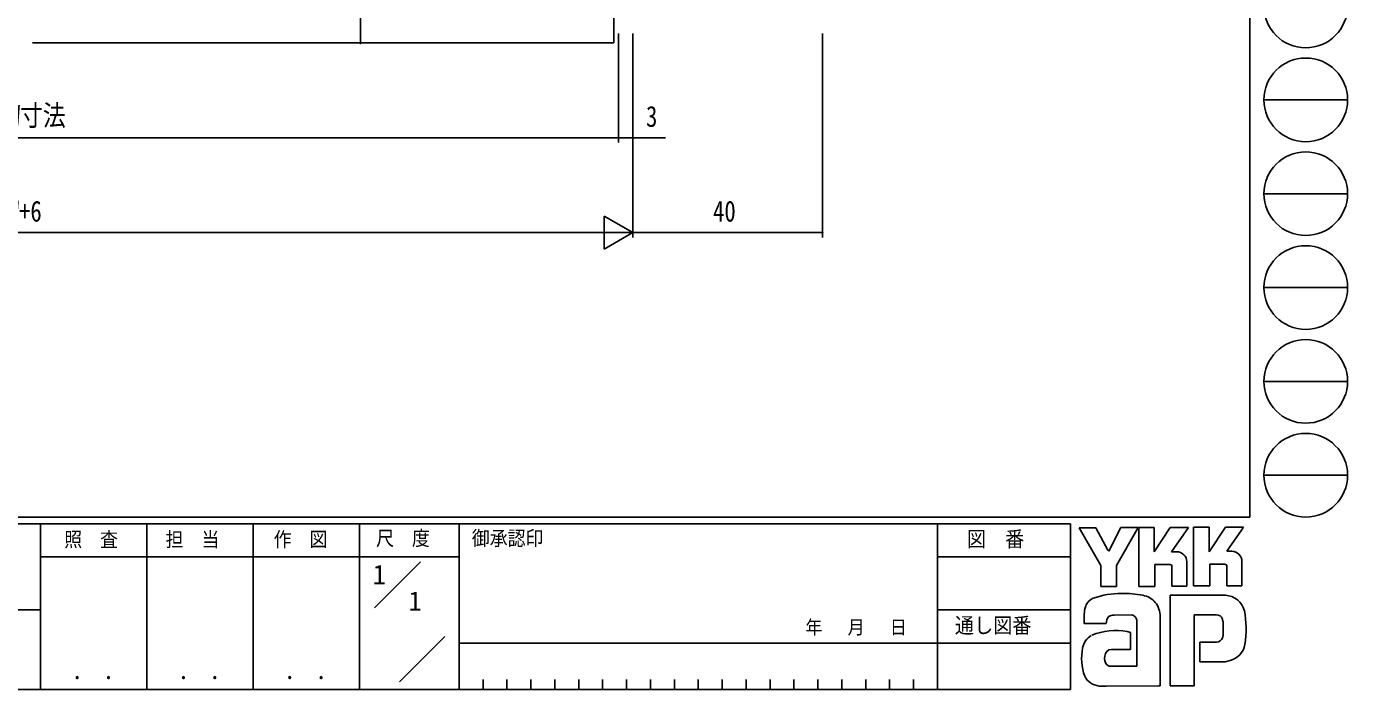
# Model space of a CAD drawing. Units: millimetres, scale not verified. Extents: x -1045 to 397, y -282 to 282.
# Drawn here: x 118.3 to 396.7, y -282.1 to -142.2 of the extents above; entities that cross this region are included whole.
import ezdxf
from ezdxf.enums import TextEntityAlignment as Align

# ---------------------------------------------------------------- set-up
doc = ezdxf.new("R2010")
doc.units = ezdxf.units.MM
doc.header["$LTSCALE"] = 2
for name, color, linetype in [('0-1_USER1', 3, 'Continuous'), ('0-3_YKK_12', 2, 'Continuous'), ('0-6_YKK_D', 6, 'Continuous'), ('0-7_YKK_ZWAK', 7, 'Continuous')]:
    doc.layers.add(name, color=color, linetype=linetype)
doc.styles.add('ＭＳ ゴシック', font='')
doc.styles.get('ＭＳ ゴシック').set_extended_font_data('MS Gothic')

msp = doc.modelspace()

# ---------------------------------------------------------------- linework, layer by layer
at = {"layer": '0-3_YKK_12'}
for p, q in [((242.1, -102.7), (242.1, -145.7)), ((242.1, -145.7), (119.6, -145.7))]:
    msp.add_line(p, q, dxfattribs=at)
at = {"layer": '0-6_YKK_D'}
for p, q in [((188.7, -4.7), (188.7, -145.7)), ((243.1, -143.7), (243.1, -166.7)), ((243.1, -143.7), (243.1, -166.7)), ((246.1, -143.7), (246.1, -166.7)), ((246.1, -143.7), (246.1, -186.7)), ((246.1, -143.7), (246.1, -186.7)), ((286.1, -143.7), (286.1, -186.7)), ((231.7, -145.7), (187.7, -145.7)), ((243.1, -165.7), (-6.9, -165.7)), ((246.1, -185.7), (240.038, -182.2)), ((240.038, -182.2), (240.038, -189.2)), ((-2.9, -185.7), (239.1, -185.7)), ((246.1, -185.7), (233.976, -185.7)), ((246.1, -185.7), (240.038, -189.2)), ((246.1, -185.7), (286.1, -185.7))]:
    msp.add_line(p, q, dxfattribs=at)
msp.add_lwpolyline([(243.1, -165.7), (246.1, -165.7), (253, -165.7)], dxfattribs=at)
for centre, start, end in [((188.7, -145.7), 90, 270), ((188.7, -145.7), 270, 90), ((243.1, -165.7), 0, 180), ((243.1, -165.7), 0, 180), ((243.1, -165.7), 180, 0), ((243.1, -165.7), 180, 0), ((246.1, -165.7), 0, 180), ((246.1, -165.7), 180, 0), ((286.1, -185.7), 0, 180), ((286.1, -185.7), 180, 0)]:
    msp.add_arc(centre, 0.106, start, end, dxfattribs=at)
at = {"layer": '0-7_YKK_ZWAK'}
for p, q in [((376.1, 279.3), (376.1, -245.7)), ((379.076, -157.696), (396.716, -157.696)), ((379.076, -177.492), (396.716, -177.492)), ((379.076, -197.288), (396.716, -197.288)), ((379.076, -217.084), (396.716, -217.084)), ((379.076, -236.88), (396.716, -236.88)), ((376.1, -245.7), (-393.9, -245.7)), ((338.3, -247.1), (-393.9, -247.1)), ((121.3, -247.1), (121.3, -282.1)), ((143.7, -247.1), (143.7, -282.1)), ((166.1, -247.1), (166.1, -282.1)), ((188.5, -247.1), (188.5, -282.1)), ((209.5, -247.1), (209.5, -282.1)), ((310.3, -247.1), (310.3, -282.1)), ((338.3, -247.1), (338.3, -282.1)), ((344.732, -255.899), (340.137, -248.006)), ((340.137, -248.006), (343.651, -248.006)), ((343.651, -248.006), (346.164, -252.709)), ((348.936, -247.898), (346.381, -252.871)), ((352.562, -247.898), (348.029, -255.926)), ((348.936, -247.898), (352.562, -247.898)), ((352.76, -260.331), (352.76, -247.925)), ((352.76, -247.925), (355.976, -247.925)), ((355.976, -253.023), (359.355, -247.871)), ((355.976, -247.925), (355.976, -253.023)), ((359.355, -247.871), (363.18, -247.871)), ((363.18, -247.871), (359.64, -253.006)), ((364.274, -260.223), (364.274, -247.817)), ((364.274, -247.817), (367.545, -247.817)), ((367.545, -253.008), (370.978, -247.817)), ((367.545, -247.817), (367.545, -253.008)), ((370.978, -247.817), (374.762, -247.817)), ((374.383, -248.465), (371.261, -252.925)), ((374.762, -247.817), (374.383, -248.465)), ((346.164, -252.709), (346.381, -252.871)), ((360.679, -253.006), (359.64, -253.006)), ((372.301, -252.925), (371.261, -252.925)), ((189.484, -254.099), (121.3, -254.099)), ((189.484, -254.099), (209.5, -254.099)), ((191.67, -264.836), (201.364, -255.143)), ((310.3, -254.1), (338.3, -254.1)), ((344.732, -260.358), (344.732, -255.899)), ((348.029, -255.926), (348.029, -260.358)), ((359.274, -255.682), (356.084, -255.682)), ((356.084, -255.682), (356.084, -260.331)), ((359.706, -255.844), (359.274, -255.682)), ((359.706, -260.25), (359.706, -255.844)), ((362.842, -255.169), (362.842, -260.25)), ((371.302, -260.196), (371.302, -255.817)), ((374.464, -255.169), (374.464, -260.196)), ((348.029, -260.358), (344.732, -260.358)), ((356.084, -260.331), (352.76, -260.331)), ((362.842, -260.25), (359.706, -260.25)), ((367.68, -260.223), (364.274, -260.223)), ((371.302, -260.146), (371.353, -260.196)), ((374.464, -260.196), (371.302, -260.196)), ((359.328, -262.196), (359.328, -281.306)), ((370.923, -262.196), (359.328, -262.196)), ((-7.5, -265.299), (121.3, -265.299)), ((310.3, -265.299), (338.3, -265.299)), ((351.246, -266.305), (347.548, -266.375)), ((357.22, -266.683), (357.22, -281.279)), ((364.355, -281.306), (364.355, -266.359)), ((364.355, -266.359), (369.004, -266.359)), ((350.273, -269.873), (350.976, -270.035)), ((350.976, -270.035), (350.976, -273.63)), ((352.327, -277.171), (352.327, -267.44)), ((370.473, -267.856), (370.491, -270.491)), ((196.972, -280.445), (206.496, -270.921)), ((209.5, -272.3), (310.3, -272.3)), ((338.3, -272.299), (310.3, -272.299)), ((369.113, -272.089), (365.572, -272.089)), ((365.572, -272.089), (365.572, -276.225)), ((350.976, -273.63), (346.981, -273.635)), ((346.705, -277.171), (352.327, -277.171)), ((351.895, -277.171), (352.246, -277.171)), ((352.327, -277.17), (352.328, -277.171)), ((365.572, -276.225), (370.896, -276.225)), ((370.896, -276.225), (371.978, -275.982)), ((214.54, -280), (214.54, -282.1)), ((219.58, -280), (219.58, -282.1)), ((224.62, -280), (224.62, -282.1)), ((229.66, -280), (229.66, -282.1)), ((234.7, -280), (234.7, -282.1)), ((239.74, -280), (239.74, -282.1)), ((244.78, -280), (244.78, -282.1)), ((249.82, -280), (249.82, -282.1)), ((254.86, -280), (254.86, -282.1)), ((259.9, -280), (259.9, -282.1)), ((264.94, -280), (264.94, -282.1)), ((269.98, -280), (269.98, -282.1)), ((275.02, -280), (275.02, -282.1)), ((280.06, -280), (280.06, -282.1)), ((285.1, -280), (285.1, -282.1)), ((290.14, -280), (290.14, -282.1)), ((295.18, -280), (295.18, -282.1)), ((300.22, -280), (300.22, -282.1)), ((305.26, -280), (305.26, -282.1)), ((-393.9, -282.1), (338.3, -282.1)), ((345.867, -281.36), (344.38, -281.36)), ((356.895, -281.333), (345.867, -281.36)), ((357.22, -281.279), (356.895, -281.333)), ((359.328, -281.306), (363.571, -281.306)), ((363.571, -281.306), (364.355, -281.306))]:
    msp.add_line(p, q, dxfattribs=at)
for points in [[(371.302, -255.817), (370.869, -255.655), (367.68, -255.655), (367.68, -260.223)], [(345.867, -268.17), (341.218, -268.17), (341.218, -266.241)]]:
    msp.add_lwpolyline(points, dxfattribs=at)
for centre in [(387.896, -137.9), (387.896, -157.696), (387.896, -177.492), (387.896, -197.288), (387.896, -217.084), (387.896, -236.88)]:
    msp.add_circle(centre, 8.82, dxfattribs=at)
for centre, radius, start, end in [((360.679, -255.169), 2.163, 0.00166, 89.99604), ((372.3, -255.088), 2.163, 0.00166, 89.99604), ((346.259, -266.266), 5.037, 158.41083, 179.71775), ((343.906, -265.155), 2.444, 109.02127, 161.51264), ((349.022, -279.501), 17.68, 89.89165, 109.30848), ((349.541, -282.563), 20.748, 78.7801, 91.46938), ((352.83, -266.596), 4.449, 40.66422, 80.31694), ((352.609, -266.585), 4.612, 358.78059, 38.76563), ((370.772, -266.54), 4.341, 14.44572, 87.08746), ((347.975, -268.107), 2.109, 138.46382, 181.71359), ((347.415, -268.071), 1.701, 85.50551, 126.78038), ((350.756, -267.854), 1.625, 14.7552, 72.44995), ((369.165, -267.579), 1.229, 16.43123, 96.91661), ((366.831, -268.308), 3.673, 4.93423, 17.03552), ((354.466, -269.287), 20.86, 350.99027, 10.67625), ((347.82, -282.954), 13.309, 79.38098, 112.05825), ((344.727, -274.027), 3.908, 121.82711, 169.08475), ((369.114, -270.784), 1.306, 269.95468, 342.90145), ((366.81, -270.141), 3.697, 343.6902, 354.75362), ((370.835, -271.845), 4.291, 285.44291, 349.90448), ((351.749, -275.495), 11.082, 168.76372, 199.80079), ((347.882, -275.428), 2.369, 171.08203, 216.71923), ((346.99, -275.079), 1.445, 90.33953, 178.03639), ((346.95, -275.665), 1.526, 230.9728, 260.75491), ((344.74, -277.543), 3.823, 207.31435, 263.59464)]:
    msp.add_arc(centre, radius, start, end, dxfattribs=at)

# ---------------------------------------------------------------- texts
at = {"layer": '0-1_USER1', "style": 'ＭＳ ゴシック'}
for p in [(191.3, -261.099), (198.833, -266.699)]:
    msp.add_text('1', height=4.106, dxfattribs=at).set_placement(p, align=Align.BOTTOM_LEFT)
at = {"layer": '0-6_YKK_D', "style": 'ＭＳ ゴシック', "width": 0.8}
for s, p in [('既設枠W寸法', (100.203, -164.487)), ('3', (248.889, -164.7)), ('Wn=既設枠W+6', (92.787, -184.7)), ('40', (263.006, -184.7))]:
    msp.add_text(s, height=4.399, dxfattribs=at).set_placement(p, align=Align.BOTTOM_LEFT)
at = {"layer": '0-7_YKK_ZWAK', "style": 'ＭＳ ゴシック', "width": 0.9}
for s, height, p in [('照  査', 3.079, (126.289, -252.88)), ('担  当', 3.079, (147.655, -252.88)), ('作  図', 3.079, (170.42, -252.862)), ('尺  度', 3.079, (192.012, -252.637)), ('御承認印', 3.079, (212.167, -252.633)), ('図\u3000番', 3.284, (316.498, -252.962)), ('年   月   日', 2.903, (282.476, -271.269)), ('通し図番', 3.284, (313.979, -271.185)), (' ． ．', 3.592, (125.755, -281.046)), (' ． ．', 3.592, (148.155, -281.046)), (' ． ．', 3.592, (170.555, -281.046))]:
    msp.add_text(s, height=height, dxfattribs=at).set_placement(p, align=Align.BOTTOM_LEFT)

doc.saveas('drawing.dxf')
